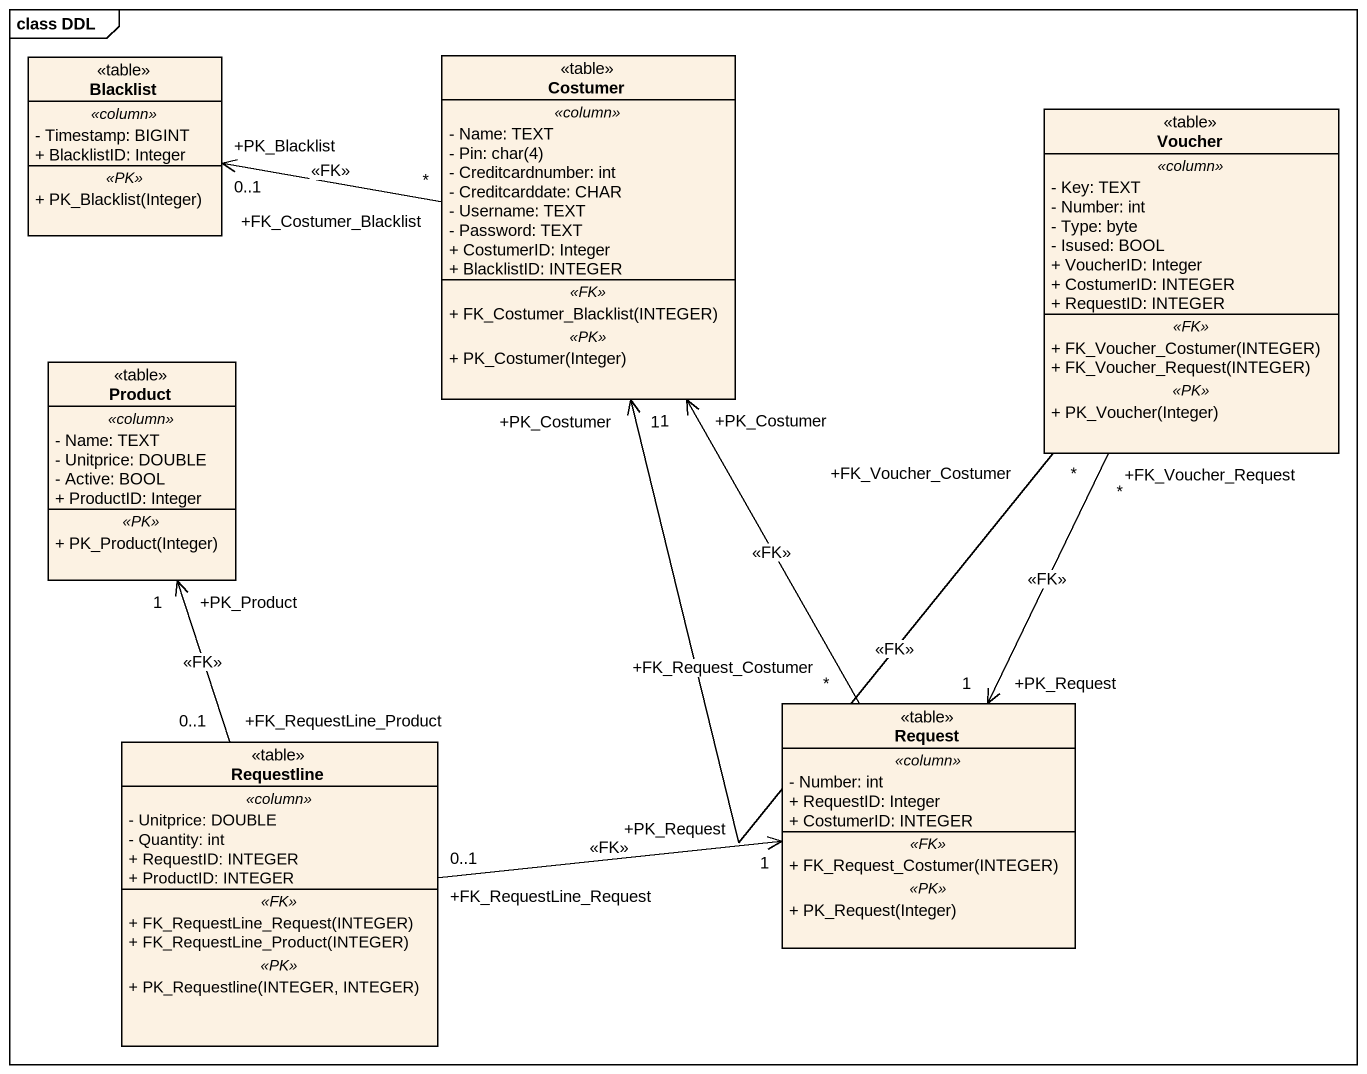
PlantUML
@startuml
mainframe class DDL
hide circle
hide empty members
skinparam classAttributeIconSize 0
class Blacklist <<table>> {
  .. <<column>> ..
  - Timestamp: BIGINT
  + BlacklistID: Integer
  .. <<PK>> ..
  + PK_Blacklist(Integer)
}
class Costumer <<table>> {
  .. <<column>> ..
  - Name: TEXT
  {field} - Pin: char(4)
  - Creditcardnumber: int
  - Creditcarddate: CHAR
  - Username: TEXT
  - Password: TEXT
  + CostumerID: Integer
  + BlacklistID: INTEGER
  .. <<FK>> ..
  + FK_Costumer_Blacklist(INTEGER)
  .. <<PK>> ..
  + PK_Costumer(Integer)
}
class Voucher <<table>> {
  .. <<column>> ..
  - Key: TEXT
  - Number: int
  - Type: byte
  - Isused: BOOL
  + VoucherID: Integer
  + CostumerID: INTEGER
  + RequestID: INTEGER
  .. <<FK>> ..
  + FK_Voucher_Costumer(INTEGER)
  + FK_Voucher_Request(INTEGER)
  .. <<PK>> ..
  + PK_Voucher(Integer)
}
class Product <<table>> {
  .. <<column>> ..
  - Name: TEXT
  - Unitprice: DOUBLE
  - Active: BOOL
  + ProductID: Integer
  .. <<PK>> ..
  + PK_Product(Integer)
}
class Requestline <<table>> {
  .. <<column>> ..
  - Unitprice: DOUBLE
  - Quantity: int
  + RequestID: INTEGER
  + ProductID: INTEGER
  .. <<FK>> ..
  + FK_RequestLine_Request(INTEGER)
  + FK_RequestLine_Product(INTEGER)
  .. <<PK>> ..
  + PK_Requestline(INTEGER, INTEGER)
}
class Request <<table>> {
  .. <<column>> ..
  - Number: int
  + RequestID: Integer
  + CostumerID: INTEGER
  .. <<FK>> ..
  + FK_Request_Costumer(INTEGER)
  .. <<PK>> ..
  + PK_Request(Integer)
}
Costumer "+FK_Costumer_Blacklist\n*" -left-> "+PK_Blacklist\n0..1" Blacklist : <<FK>>
Voucher "+FK_Voucher_Costumer\n*" -left-> "+PK_Costumer\n1" Costumer : <<FK>>
Voucher "+FK_Voucher_Request\n*" --> "+PK_Request\n1" Request : <<FK>>
Requestline "+FK_RequestLine_Product\n0..1" -up-> "+PK_Product\n1" Product : <<FK>>
Requestline "+FK_RequestLine_Request\n0..1" -right-> "+PK_Request\n1" Request : <<FK>>
Request "+FK_Request_Costumer\n*" -up-> "+PK_Costumer\n1" Costumer : <<FK>>
@enduml
